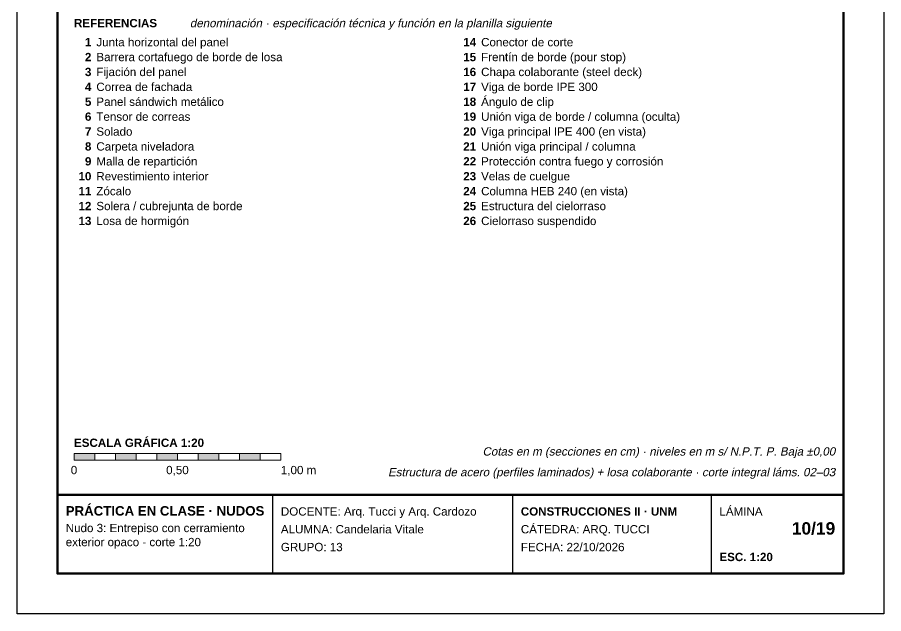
# Model space of a CAD drawing. Header units: millimetres. Extents: x 6 to 4194, y 6 to 5934.
# Drawn here: x 6 to 4194, y 6 to 2888 of the extents above; entities that cross this region are included whole.
import ezdxf
from ezdxf.enums import TextEntityAlignment as Align

# ---------------------------------------------------------------- set-up
doc = ezdxf.new("R2010")
doc.units = ezdxf.units.MM
doc.header["$LTSCALE"] = 20
for name, color, linetype in [('X-MARCO', 7, 'Continuous'), ('X-ROTULO', 7, 'Continuous'), ('X-TEXTOS', 7, 'Continuous')]:
    doc.layers.add(name, color=color, linetype=linetype)
doc.styles.add('ARIAL', font='arial.ttf')
doc.styles.add('ARIAL-B', font='arialbd.ttf')

msp = doc.modelspace()

# ---------------------------------------------------------------- hatches: boundary and pattern name
at = {"layer": 'X-TEXTOS'}
h = msp.add_hatch(color=7, dxfattribs=at)
h.dxf.hatch_style = 1
h.paths.add_polyline_path([(280, 780), (380, 780), (380, 748), (280, 748)])
h = msp.add_hatch(color=7, dxfattribs=at)
h.dxf.hatch_style = 1
h.paths.add_polyline_path([(480, 780), (580, 780), (580, 748), (480, 748)])
h = msp.add_hatch(color=7, dxfattribs=at)
h.dxf.hatch_style = 1
h.paths.add_polyline_path([(680, 780), (780, 780), (780, 748), (680, 748)])
h = msp.add_hatch(color=7, dxfattribs=at)
h.dxf.hatch_style = 1
h.paths.add_polyline_path([(880, 780), (980, 780), (980, 748), (880, 748)])
h = msp.add_hatch(color=7, dxfattribs=at)
h.dxf.hatch_style = 1
h.paths.add_polyline_path([(1080, 780), (1180, 780), (1180, 748), (1080, 748)])

# ---------------------------------------------------------------- linework, layer by layer
at = {"layer": 'X-MARCO', "lineweight": 30}
msp.add_lwpolyline([(6, 5934), (4194, 5934), (4194, 6), (6, 6)], close=True, dxfattribs=at)
at = {"layer": 'X-MARCO', "lineweight": 50}
msp.add_lwpolyline([(200, 5740), (4000, 5740), (4000, 200), (200, 200)], close=True, dxfattribs=at)
at = {"layer": 'X-ROTULO', "lineweight": 50}
msp.add_lwpolyline([(200, 580), (4000, 580), (4000, 200), (200, 200)], close=True, dxfattribs=at)
at = {"layer": 'X-ROTULO', "lineweight": 25}
for points in [[(1240, 580), (1240, 200)], [(2400, 580), (2400, 200)], [(3360, 580), (3360, 200)]]:
    msp.add_lwpolyline(points, dxfattribs=at)
at = {"layer": 'X-TEXTOS', "lineweight": 13}
for points in [[(280, 780), (380, 780), (380, 748), (280, 748)], [(380, 780), (480, 780), (480, 748), (380, 748)], [(480, 780), (580, 780), (580, 748), (480, 748)], [(580, 780), (680, 780), (680, 748), (580, 748)], [(680, 780), (780, 780), (780, 748), (680, 748)], [(780, 780), (880, 780), (880, 748), (780, 748)], [(880, 780), (980, 780), (980, 748), (880, 748)], [(980, 780), (1080, 780), (1080, 748), (980, 748)], [(1080, 780), (1180, 780), (1180, 748), (1080, 748)], [(1180, 780), (1280, 780), (1280, 748), (1180, 748)]]:
    msp.add_lwpolyline(points, close=True, dxfattribs=at)

# ---------------------------------------------------------------- texts
at = {"layer": 'X-ROTULO'}
for s, height, style, p in [('PRÁCTICA EN CLASE · NUDOS', 45.824, 'ARIAL-B', (240, 480)), ('DOCENTE: Arq. Tucci y Arq. Cardozo', 40.096, 'ARIAL', (1280, 480)), ('CONSTRUCCIONES II · UNM', 40.096, 'ARIAL-B', (2440, 480)), ('LÁMINA', 40.1, 'ARIAL', (3400, 480)), ('Nudo 3: Entrepiso con cerramiento', 40.096, 'ARIAL', (240, 400)), ('ALUMNA: Candelaria Vitale', 40.096, 'ARIAL', (1280, 394)), ('CÁTEDRA: ARQ. TUCCI', 40.096, 'ARIAL', (2440, 394)), ('exterior opaco - corte 1:20', 40.096, 'ARIAL', (240, 332)), ('GRUPO: 13', 40.1, 'ARIAL', (1280, 308)), ('FECHA: 22/10/2026', 40.096, 'ARIAL', (2440, 308)), ('ESC. 1:20', 40.1, 'ARIAL-B', (3400, 260))]:
    msp.add_text(s, height=height, dxfattribs=dict(at, style=style)).set_placement(p)
at = {"layer": 'X-ROTULO', "style": 'ARIAL-B'}
msp.add_text('10/19', height=60.14, dxfattribs=at).set_placement((3960, 388), align=Align.RIGHT)
at = {"layer": 'X-TEXTOS'}
for s, height, style, p in [('REFERENCIAS', 40.096, 'ARIAL-B', (280, 2840)), ('Junta horizontal del panel', 40.096, 'ARIAL', (388, 2748)), ('Conector de corte', 40.096, 'ARIAL', (2248, 2748)), ('Barrera cortafuego de borde de losa', 40.096, 'ARIAL', (388, 2676)), ('Frentín de borde (pour stop)', 40.096, 'ARIAL', (2248, 2676)), ('Fijación del panel', 40.096, 'ARIAL', (388, 2604)), ('Chapa colaborante (steel deck)', 40.096, 'ARIAL', (2248, 2604)), ('Correa de fachada', 40.096, 'ARIAL', (388, 2532)), ('Viga de borde IPE 300', 40.096, 'ARIAL', (2248, 2532)), ('Panel sándwich metálico', 40.096, 'ARIAL', (388, 2460)), ('Ángulo de clip', 40.096, 'ARIAL', (2248, 2460)), ('Tensor de correas', 40.096, 'ARIAL', (388, 2388)), ('Unión viga de borde / columna (oculta)', 40.096, 'ARIAL', (2248, 2388)), ('Solado', 40.1, 'ARIAL', (388, 2316)), ('Viga principal IPE 400 (en vista)', 40.096, 'ARIAL', (2248, 2316)), ('Carpeta niveladora', 40.096, 'ARIAL', (388, 2244)), ('Unión viga principal / columna', 40.096, 'ARIAL', (2248, 2244)), ('Malla de repartición', 40.096, 'ARIAL', (388, 2172)), ('Protección contra fuego y corrosión', 40.096, 'ARIAL', (2248, 2172)), ('Revestimiento interior', 40.096, 'ARIAL', (388, 2100)), ('Velas de cuelgue', 40.096, 'ARIAL', (2248, 2100)), ('Zócalo', 40.1, 'ARIAL', (388, 2028)), ('Columna HEB 240 (en vista)', 40.096, 'ARIAL', (2248, 2028)), ('Solera / cubrejunta de borde', 40.096, 'ARIAL', (388, 1956)), ('Estructura del cielorraso', 40.096, 'ARIAL', (2248, 1956)), ('Losa de hormigón', 40.096, 'ARIAL', (388, 1884)), ('Cielorraso suspendido', 40.096, 'ARIAL', (2248, 1884)), ('ESCALA GRÁFICA 1:20', 40.096, 'ARIAL-B', (280, 812)), ('1,00 m', 40.1, 'ARIAL', (1280, 680))]:
    msp.add_text(s, height=height, dxfattribs=dict(at, style=style)).set_placement(p)
at = {"layer": 'X-TEXTOS', "style": 'ARIAL', "oblique": 12}
msp.add_text('denominación · especificación técnica y función en la planilla siguiente', height=40.096, dxfattribs=at).set_placement((840, 2840))
at = {"layer": 'X-TEXTOS', "style": 'ARIAL-B'}
for s, p in [('1', (364, 2748)), ('14', (2224, 2748)), ('2', (364, 2676)), ('15', (2224, 2676)), ('3', (364, 2604)), ('16', (2224, 2604)), ('4', (364, 2532)), ('17', (2224, 2532)), ('5', (364, 2460)), ('18', (2224, 2460)), ('6', (364, 2388)), ('19', (2224, 2388)), ('7', (364, 2316)), ('20', (2224, 2316)), ('8', (364, 2244)), ('21', (2224, 2244)), ('9', (364, 2172)), ('22', (2224, 2172)), ('10', (364, 2100)), ('23', (2224, 2100)), ('11', (364, 2028)), ('24', (2224, 2028)), ('12', (364, 1956)), ('25', (2224, 1956)), ('13', (364, 1884)), ('26', (2224, 1884))]:
    msp.add_text(s, height=40.1, dxfattribs=at).set_placement(p, align=Align.RIGHT)
at = {"layer": 'X-TEXTOS', "style": 'ARIAL', "oblique": 12}
for s, p in [('Cotas en m (secciones en cm) · niveles en m s/ N.P.T. P. Baja ±0,00', (3960, 770)), ('Estructura de acero (perfiles laminados) + losa colaborante · corte integral láms. 02–03', (3960, 670))]:
    msp.add_text(s, height=40.096, dxfattribs=at).set_placement(p, align=Align.RIGHT)
at = {"layer": 'X-TEXTOS', "style": 'ARIAL'}
for s, p in [('0', (280, 680)), ('0,50', (780, 680))]:
    msp.add_text(s, height=40.1, dxfattribs=at).set_placement(p, align=Align.CENTER)

doc.saveas('drawing.dxf')
